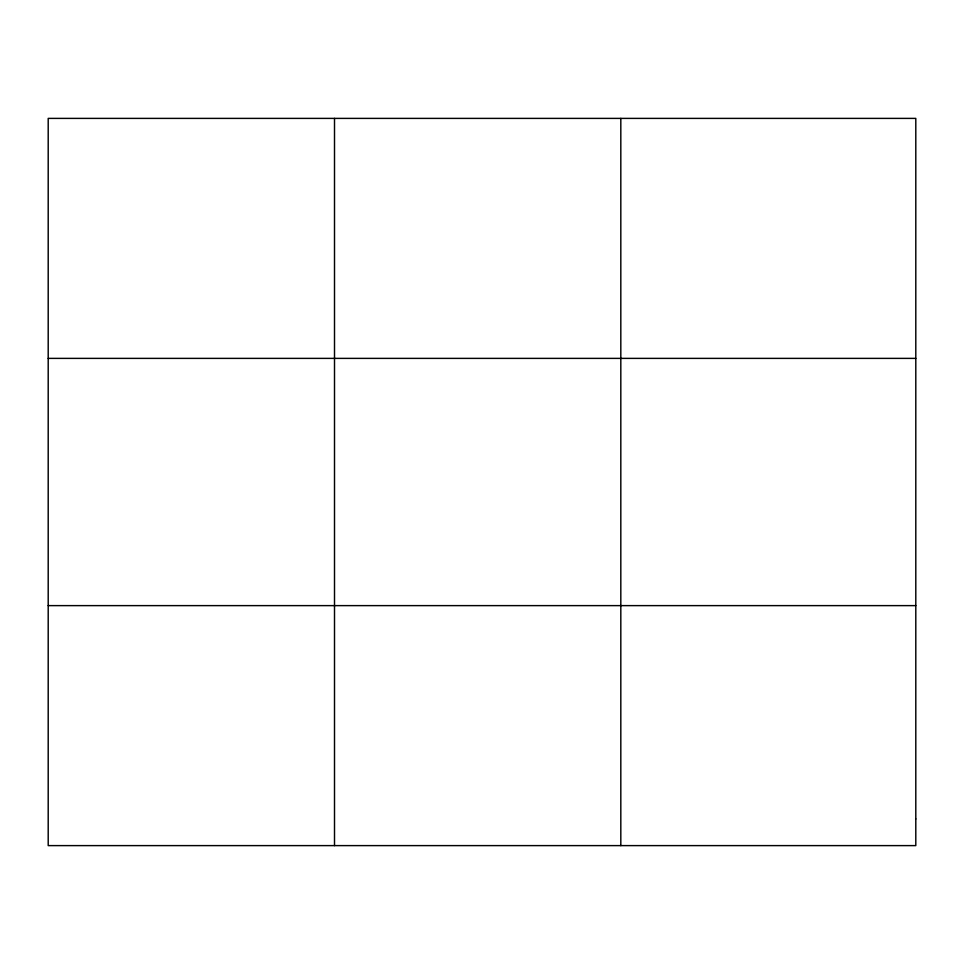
<?xml version="1.0" encoding="UTF-8"?>
<svg xmlns="http://www.w3.org/2000/svg" width="964" height="964" viewBox="0 0 964 964"><rect width="100%" height="100%" fill="white"/><g stroke="black" fill="none" stroke-linecap="round" stroke-linejoin="round"><path stroke-width="1.45" d="M334.508 118.391L334.508 845.609M620.816 118.391L620.816 845.609M48.2 358.379L915.8 358.379M48.2 605.621L915.8 605.621M915.8 818.942L915.8 845.609L48.2 845.609L48.2 118.391L915.8 118.391L915.8 818.942"/></g></svg>
